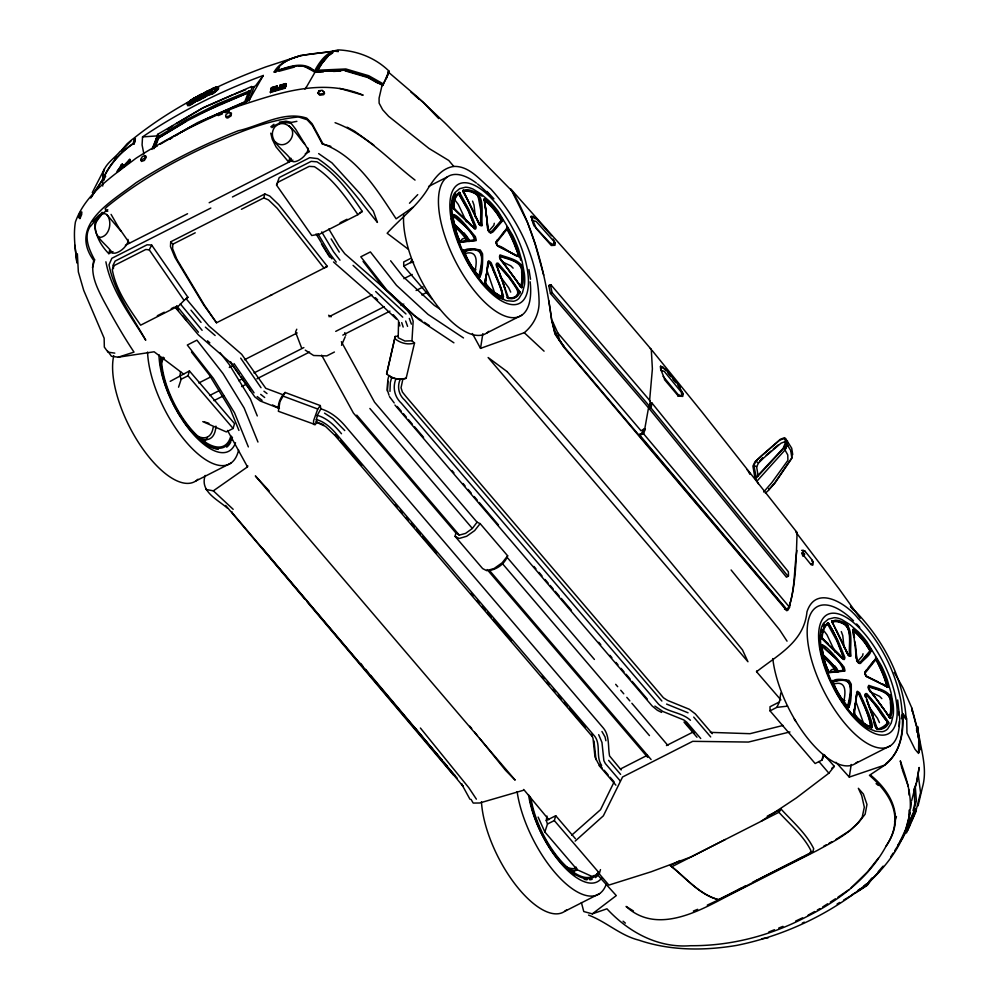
<?xml version="1.0" encoding="UTF-8"?>
<svg xmlns="http://www.w3.org/2000/svg" width="999" height="999" viewBox="0 0 999 999"><rect width="100%" height="100%" fill="white"/><g stroke="black" fill="none" stroke-linecap="round" stroke-linejoin="round"><path stroke-width="1.5" d="M272.452 404.97L279.433 408.179L278.334 408.054C278.159 402.197 281.044 396.578 285.077 392.457L320.304 405.569L320.854 408.853L317.257 415.347L316.121 422.127L325.537 426.436L335.027 435.514L592.22 736.45M471.765 226.298L453.608 208.679L453.908 202.76A49.875 20.842 63 0 1 456.518 196.279L459.627 192.557L469.13 209.927L476.111 226.873A4.795 1.486 79.6 0 1 475.199 229.121L453.821 208.354L453.783 201.898A54.196 22.64 63 0 1 456.618 194.842L459.34 192.407L456.256 195.729A51.573 21.553 63 0 0 453.558 202.46L453.109 205.12M822.289 632.916A51.573 21.553 63 0 1 824.999 626.198C830.469 615.646 841.046 652.959 843.705 657.08A4.246 1.324 79.6 0 1 842.894 659.115L822.339 639.135L822.052 635.139M217.645 88.062C215.484 85.377 208.441 90.634 206.868 93.694L207.043 94.331C211.488 94.905 215.821 91.321 218.144 87.8L215.896 87.325L208.541 91.521L214.011 88.224L216.795 87.363L217.645 88.062L217.969 87.225L213.998 87.987L205.432 92.295L200.749 96.116L207.18 91.421L209.952 90.459L210.789 91.171L211.139 90.335C203.933 91.084 196.079 99.301 208.803 90.447C211.875 89.997 215.896 85.877 217.807 87.8L217.17 88.961M210.789 91.171L210.364 90.135M488.124 261.925A4.246 0.987 49.9 0 1 490.546 263.724C491.171 267.183 510.289 304.445 497.677 294.38A49.875 20.842 63 0 1 489.935 288.649M871.727 727.647L866.608 725.386A51.573 21.553 63 0 1 858.591 719.442L853.646 714.06L857.242 691.283A4.795 1.111 49.9 0 1 859.914 693.269C860.976 696.877 881.155 736.575 867.457 725.674A54.196 22.64 63 0 1 859.04 719.442L853.933 713.598L857.092 693.156A3.459 0.724 48.5 0 1 859.177 694.705C860.289 697.926 878.895 734.927 866.408 724.837A49.875 20.842 63 0 1 858.665 719.105M492.769 267.932C492.457 271.129 510.826 304.82 497.877 294.917A51.573 21.553 63 0 1 489.847 288.973L485.114 284.041L488.499 260.814A4.795 1.111 49.9 0 1 491.183 262.799L501.261 288.436L503.434 296.441L502.997 297.178L501.573 296.216L503.271 297.115L501.935 296.79M856.505 692.906L856.855 692.382A4.246 0.987 49.9 0 1 859.277 694.18C863.898 703.009 870.504 720.067 870.304 726.685L872.002 727.572L870.666 727.26M103.322 177.56L103.222 180.494L102.51 179.995C109.478 164.935 120.142 152.335 134.116 143.219L135.389 138.724L133.741 138.349C173.089 106.93 218.719 84.203 265.821 66.908L300.774 55.507L337.999 50.599M105.669 176.211L103.684 179.907L103.022 178.646C100.887 166.234 113.561 159.615 120.155 151.324M877.447 729.083L865.122 694.567A4.795 1.923 44.7 0 1 866.845 693.681L878.109 706.892L888.386 721.952L888.611 723.376L886.488 726.31A54.196 22.64 63 0 1 881.056 729.083L877.447 729.083L876.111 727.347L866.907 700.212M387.337 391.071L387.749 381.006M389.96 391.421L390.322 382.492L391.708 377.485L389.198 375.612M453.733 221.99C448.027 203.234 471.491 233.629 474.238 236.775A4.246 0.737 71.4 0 1 475.099 240.409L459.952 242.008L456.855 233.991A49.875 20.842 63 0 1 454.083 222.365C447.44 200.587 471.84 232.892 475.274 236.513A4.795 0.837 71.4 0 1 476.236 240.547L460.464 242.183L457.904 238.024M796.902 550.499C793.755 569.855 795.329 590.446 788.186 608.94L786.775 609.852L563.586 346.091L555.394 333.404L552.41 321.016L557.817 333.004L559.49 340.484M822.302 651.273C816.857 632.292 841.308 664.085 844.005 666.982A4.795 0.837 71.4 0 1 844.967 671.003L829.195 672.652L825.586 664.46A49.875 20.842 63 0 1 824.749 661.613M908.965 814.709L909.165 810.089M204.008 94.505L203.359 93.556L200.462 94.58L194.156 99.638L198.726 95.817L202.06 94.143L204.008 94.505L204.358 93.669C196.566 94.843 197.415 98.339 193.993 98.152C178.908 110.365 192.12 98.064 196.616 97.265L197.34 97.865L197.69 97.028C177.16 108.129 203.421 91.546 204.47 94.231C203.034 97.964 198.888 101.236 194.88 101.274A5.582 1.399 -34.6 0 1 196.166 98.851L200.774 95.579L203.371 94.693L204.108 95.292M270.467 295.442L327.347 266.396L278.733 204.62L269.718 196.016L264.81 193.956L170.704 241.82L170.467 246.503L174.95 257.405L203.696 304.932L216.521 322.777L272.003 294.717M197.34 97.865L196.853 96.878L193.993 98.152L187.775 103.247M248.888 100.687L263.274 75.487C220.779 91.134 180.057 111.476 142.532 136.9L142.083 144.955L143.906 154.083M170.704 241.82L172.827 244.193L172.59 248.714L176.885 259.278L204.495 305.332L216.521 322.777M398.339 336.151L395.204 336.438L386.613 374.001C391.82 378.409 399.575 380.482 406.143 378.284L414.523 342.994L411.963 340.771L404.907 341.046L398.189 337.749L398.576 320.779M828.046 643.456L821.84 638.224L822.514 632.355A54.196 22.64 63 0 1 825.349 625.299L827.759 622.852L828.745 623.426L837.861 640.396L844.842 657.33A4.795 1.486 79.6 0 1 843.943 659.577C837.786 651.698 826.91 644.655 821.915 637.35M639.21 434.553L639.173 435.227L641.533 434.615L645.104 429.22L643.618 433.816L639.21 434.553L641.096 434.103L644.917 428.034L648.501 407.917M787.437 441.546L787.249 444.842L785.014 450L756.967 481.131L754.919 477.947L752.921 466.046L755.094 461.65L780.319 439.285L784.615 437.687L786.288 439.298L786.163 442.619L783.99 447.989L755.469 478.796M831.805 621.266L835.376 620.192A54.183 22.64 63 0 1 842.744 622.027C854.844 626.66 849.312 645.878 851.023 655.968A4.795 2.348 81.1 0 1 848.675 655.381L831.805 621.266L847.814 654.245A3.459 1.711 83.4 0 0 849.649 654.707C848.201 645.441 853.271 627.534 842.182 623.251A49.875 20.842 63 0 0 835.401 621.553L832.292 621.977L831.83 620.953L831.855 622.589M129.758 161.126L128.933 163.037L129.808 159.428L125.15 164.373L125.412 165.247L130.394 161.026L126.036 163.686L129.87 160.739L130.257 161.513L129.333 161.151L128.933 163.037L129.221 161.538M411.963 340.771L413.161 321.241L411.288 315.684L407.517 310.701L379.583 284.153L344.792 253.771L338.973 246.079L328.821 229.021M899.187 726.473L899.774 718.631L897.676 699.974M90.847 197.877L102.685 179.47L102.934 173.776L104.383 169.031L92.283 192.595M639.672 435.089L786.563 609.165L789.56 607.267L789.922 602.734M856.355 694.58L855.718 702.06M487.774 262.437L486.975 271.591M508.716 298.614L496.378 264.111A4.795 1.923 44.7 0 1 498.114 263.224L509.378 276.436L519.655 291.496L519.88 292.919L517.757 295.841A54.196 22.64 63 0 1 512.325 298.614C508.191 299.188 503.296 296.266 511.6 298.364A51.573 21.553 63 0 0 516.783 295.716L518.793 292.919L518.581 291.533L508.703 277.023L497.814 264.348A4.246 1.698 44.7 0 0 496.253 265.147L496.578 266.446M870.841 710.863C875.549 714.997 871.165 730.706 880.331 728.82A51.573 21.553 63 0 0 885.514 726.186L887.537 723.388L887.312 721.99L877.434 707.492L866.545 694.817A4.246 1.698 44.7 0 0 864.984 695.616L865.309 696.902M386.613 374.001L395.204 336.438M205.207 475.437C199.55 491.496 217.582 499.537 227.435 508.166M462.999 191.321L463.236 190.235L466.645 189.723A54.183 22.64 63 0 1 474.013 191.571C486.113 196.191 480.581 215.409 482.292 225.499A4.795 2.348 81.1 0 1 479.945 224.912L463.086 190.497L479.083 223.788A3.459 1.711 83.4 0 0 480.906 224.251C479.47 214.972 484.54 197.065 473.439 192.795A49.875 20.842 63 0 0 466.67 191.096L463.548 191.508L463.074 190.809L462.974 191.633L466.62 198.139M201.124 97.865L204.158 94.231L210.752 91.433A5.582 1.449 -33.4 0 1 209.453 93.856L204.857 97.153L201.536 97.827L201.835 96.441L204.47 94.231L202.547 96.553L203.946 95.205M463.586 192.507L463.236 190.235M831.98 620.691L832.179 622.215L831.88 621.528L835.114 621.028A51.573 21.541 63 0 1 842.132 622.789C853.745 627.272 848.513 645.754 850.037 655.456A4.246 2.085 81.1 0 1 847.914 654.932M533.703 225.449L549.55 242.507L554.145 245.155L554.408 242.957L555.244 242.944L554.957 245.292L551.286 245.492L536.313 228.609L531.181 216.358L533.091 216.533L535.114 218.769M910.676 808.391L911.375 802.509M517.844 255.944L519.592 256.568L518.056 255.245L519.542 256.843L518.506 256.231L516.358 249.001A51.586 21.553 63 0 0 511.038 236.338L507.18 227.922L496.178 241.746A4.795 3.159 59.2 0 0 497.952 245.979L519.343 256.918L517.332 249.001A54.196 22.64 63 0 0 511.75 235.702L507.717 228.259L507.255 229.832L510.889 236.576A49.875 20.842 63 0 1 516.021 248.801C526.136 266.858 504.47 246.116 497.889 245.766A3.459 2.36 58.7 0 1 496.503 242.482L506.768 229.57L507.18 227.922L507.567 230.232L508.079 228.746M851.223 764.485L849.287 777.097L884.989 764.997C904.507 749.475 904.07 722.502 900.736 700.049C894.692 669.467 879.632 640.933 858.066 618.443C846.665 603.608 816.008 584.09 806.98 611.775C804.008 641.733 778.646 654.395 756.568 671.728L780.906 699.949M883.878 685.152L887.199 686.975L884.752 679.27A49.875 20.842 63 0 0 879.632 667.045L875.911 658.391L870.766 664.785M463.698 252.073L463.773 250.075L463.698 252.073C464.298 246.903 475.949 249.413 480.169 249.925A4.795 0.687 60.1 0 1 482.542 253.846C482.779 257.542 482.892 279.62 478.321 276.236L474.138 270.18A49.875 20.842 63 0 1 467.282 258.841L463.611 250.374L466.995 258.816A51.573 21.541 63 0 0 474.113 270.567L476.535 273.988M832.429 682.542L832.504 680.544L832.429 682.542C833.029 677.372 844.679 679.882 848.9 680.381A4.795 0.687 60.1 0 1 851.273 684.315C851.31 690.471 851.96 719.742 842.844 701.036A51.573 21.541 63 0 1 835.726 689.285L832.342 680.831L836.013 689.298A49.875 20.842 63 0 0 842.869 700.636L848.538 707.579L846.877 706.081L848.263 707.479L847.052 706.693M507.804 298.114C531.568 298.077 506.181 274.525 498.064 265.122A3.459 1.374 42.6 0 0 496.715 265.809M474.85 271.603C477.023 262.537 478.234 249.176 464.435 253.771M843.593 702.06C845.753 693.006 846.965 679.632 833.166 684.228M180.582 371.653L179.97 375.749L181.194 379.22L178.546 387.2M486.788 272.827L485.114 281.755M510.701 292.108L508.716 287.762L500.074 276.248M600.486 869.605L599.425 873.238L592.644 876.722L577.185 869.729L544.855 831.98L547.489 824L546.266 820.529L546.952 816.046M649.587 400.811L652.384 368.893L651.286 349.463L603.396 293.144L512.375 190.809M649.55 406.256L650.337 401.148L551.061 284.977L548.738 285.564L550.449 293.444L648.114 407.355L649.55 406.256L552.072 292.582L550.437 284.99M824.575 754.645L821.977 760.077L815.147 763.523L770.042 710.863L776.822 707.367L779.432 701.947L780.806 692.969M855.519 703.296L853.933 713.598M879.432 722.564L877.447 718.219L869.605 707.704M548.826 819.679L523.688 789.46M756.568 671.728L756.693 670.966M803.109 550.399L804.807 550.936L811.825 559.64L813.124 562.812L812.749 565.222L811.051 564.685L804.033 555.981L802.734 552.809L803.109 550.399L801.623 550.387M285.327 84.803L285.627 83.579C286.463 83.879 283.629 84.715 285.801 84.128L285.239 85.464C283.666 88.049 278.771 86.026 279.196 88.412L285.814 85.976L279.146 87.425C278.234 88.986 286.151 81.843 285.152 85.027L279.046 87.85L285.814 83.716L280.319 85.027L279.658 86.376L285.976 84.89L285.239 85.464L284.777 84.69L285.664 85.202L285.652 84.415L284.777 84.69M649.387 408.841L650.249 403.446L651.91 402.984L788.373 571.765L788.511 576.036L786.475 577.21L649.387 408.841L651.098 408.079L651.91 402.984M918.556 753.446L918.755 738.623L917.694 731.755M916.533 730.569L917.032 727.547L911.925 708.241L903.021 687.924L894.28 672.414M208.541 91.521L210.814 90.335L210.314 92.07L212.6 89.848L217.582 88.337A5.495 1.399 -34 0 1 216.296 90.759L211.688 93.956L208.179 94.443L210.901 90.909L207.829 94.468C214.498 87.737 204.233 99.575 200.549 97.427L203.546 93.456L207.155 91.171L210.065 90.16L211.276 90.934C207.367 96.379 200.062 99.45 193.906 100.899L195.579 98.302L194.156 99.638M663.124 376.336L677.971 394.418L681.98 396.228L682.417 393.681L680.756 390.197M677.859 385.04L683.216 393.681L682.742 396.403L677.846 396.004M453.608 218.956L453.259 215.022M205.894 489.423L213.336 490.846L247.49 466.895L247.702 465.671M408.079 249.076L387.162 233.254C400.699 218.157 417.707 205.844 428.196 188.224C434.365 178.609 441.546 168.194 453.783 166.433C469.255 165.747 480.044 180.057 490.821 189.011C518.768 219.867 538.498 260.252 539.098 302.347C539.123 314.235 533.354 325.187 524.263 332.704L480.531 348.376L482.842 333.641M912.137 711.251L911.925 708.241M916.582 781.618L919.167 767.482L917.082 781.031L913.86 791.82M107.78 351.186L111.438 356.243L118.219 357.205L134.016 352.11C122.914 335.564 112.974 317.869 103.421 300.249C97.265 288.212 90.072 274.438 93.769 260.577C67.994 225.15 111.626 201.511 136.026 182.755C168.282 162.075 202.622 144.805 238.262 130.757C260.327 125.837 283.716 110.539 306.705 118.132L312.125 123.726L323.039 143.968C356.793 156.356 377.21 190.16 396.116 218.818L412.912 207.317M276.536 185.09L279.233 177.56L311.188 161.363L316.995 161.838C336.388 173.776 349.8 192.907 362.312 211.463L357.929 214.66L319.68 234.128L311.738 235.502L276.536 185.09L277.872 182.293L309.178 166.371L314.41 166.683C332.892 178.471 345.666 196.915 357.929 214.66M901.498 718.681L902.284 714.597L906.155 719.43M274.213 88.387C276.636 85.115 278.521 88.212 276.286 86.189L271.778 87.587L271.116 88.923L277.11 86.975L277.272 86.276L272.178 87.762L271.116 88.923L272.277 87.388L272.252 88.362L270.991 88.362L271.616 88.174M284.752 84.003L285.589 83.966L284.94 83.966M459.977 241.458L474.587 239.935C471.803 229.283 460.152 223.227 453.346 215.559L453.534 214.51L453.521 216.383L453.883 214.585L453.421 216.671L453.359 214.648L453.071 216.071M651.086 759.502L489.51 570.491C497.427 569.205 505.069 563.424 507.654 555.819L480.132 523.626L477.06 522.19L374.563 402.21L341.358 341.695M821.815 646.528L822.102 645.117L822.152 647.14L822.614 645.042L821.815 646.528L822.339 649.425M272.989 89.136L277.01 87.413L276.86 88.911L277.335 87.85L276.236 87.263L276.174 88.237C277.098 86.364 275.349 91.92 272.003 90.11L270.667 89.773L271.391 90.684L276.86 88.911L276.174 88.237L272.989 89.136C272.777 87.25 278.609 86.938 277.085 86.126L276.211 86.551M487.824 229.832A4.246 2.66 73.7 0 0 490.259 232.68L492.445 231.481L501.685 220.717L497.14 213.361A51.573 21.553 63 0 0 489.085 203.946L484.69 199.937L484.59 198.714L484.69 200.474L484.39 198.764L488.061 229.545A3.459 2.235 75.2 0 0 490.159 231.993L492.307 230.794L501.236 220.404L496.94 213.536A49.875 20.842 63 0 0 489.173 204.445L484.965 200.574L484.59 198.714L484.602 202.71M854.495 637.587L853.046 629.507L856.805 660.014A3.459 2.235 75.2 0 0 858.89 662.462L861.038 661.263L869.967 650.873L865.671 643.993A49.875 20.842 63 0 0 857.904 634.914L853.421 630.406C852.821 626.273 852.996 636.5 854.12 637.062M289.623 158.254L288.761 162.175L209.178 202.735M277.685 87.962L277.759 88.824L278.521 88.599L277.685 87.962C277.647 90.01 278.172 86.626 278.521 88.599L278.197 88.087M107.817 211.164L105.582 211.363L102.497 213.511L94.955 223.464C94.955 235.052 100.862 245.617 108.841 253.684L109.59 250.349M275.949 87.7L276.523 88.524L270.841 90.497L270.667 89.773L272.003 90.11L271.391 90.684L271.403 89.71L270.679 89.972L271.628 89.985L271.041 90.647L272.003 90.11M276.773 87.375L277.297 86.501C275.749 86.426 277.934 88.986 277.11 86.975L276.036 87.338M479.22 276.536C483.816 259.865 485.114 242.869 463.986 251.598C486.101 244.48 482.592 259.965 478.933 275.799L480.044 276.973L478.146 275.612L479.795 277.123L478.933 275.799M847.951 706.992C852.547 690.334 853.858 673.338 832.716 682.067C854.832 674.937 851.323 690.421 847.664 706.268L848.788 707.429L847.664 706.268M911.563 801.048L916.208 782.954M285.015 88.237L284.977 86.513L270.829 90.797L270.329 92.432L285.015 88.237L285.227 86.638L284.703 87.687L270.567 91.97L270.829 90.797L270.592 92.607L270.829 90.797L270.542 91.546M507.654 555.819L502.16 562.799L494.155 568.468L486.688 570.666L482.604 568.556L455.094 536.363L455.881 532.966L353.384 412.987L321.653 355.157M821.977 760.077L823.313 754.445M155.107 147.34L158.716 137.825L186.426 121.179M918.056 805.831L922.464 787.249C928.221 766.957 919.667 746.715 917.582 726.51L919.167 739.997M190.522 100.487L187.562 104.508L191.234 103.671L202.872 96.478L201.224 97.989L200.549 97.427L204.395 96.703L208.042 94.543L207.33 93.431L207.043 94.331L207.804 92.545L206.868 93.694L207.804 92.545M500.924 260.314L500.024 258.878A4.246 2.41 47.5 0 1 499.987 255.869C508.029 258.916 523.214 260.851 521.977 272.577A51.573 21.553 63 0 1 522.065 282.58L520.991 287.138L520.941 286.326L521.878 287.612L520.267 286.151L521.653 287.6L522.989 282.829A54.196 22.64 63 0 0 522.902 272.34C524.213 260.115 508.429 258.204 500.087 254.907A4.795 2.722 47.5 0 0 500.112 258.242L521.653 287.6L520.566 286.413L521.753 282.093A49.863 20.829 63 0 0 521.665 272.452C522.839 261.214 508.116 259.44 500.449 256.531A3.459 2.01 45.4 0 0 500.474 259.128L519.455 284.852M869.654 690.784L868.755 689.347A4.246 2.41 47.5 0 1 868.73 686.325C876.772 689.385 891.945 691.308 890.708 703.046A51.573 21.553 63 0 1 890.808 713.036L889.722 717.594L889.684 716.795L890.609 718.081L888.998 716.608L890.396 718.056L891.72 713.286A54.196 22.64 63 0 0 891.632 702.809C892.956 690.571 877.159 688.661 868.818 685.376A4.795 2.722 47.5 0 0 868.843 688.711L890.396 718.056L889.31 716.882L890.484 712.549A49.863 20.829 63 0 0 890.396 702.921C891.57 691.683 876.847 689.909 869.18 686.987A3.459 2.01 45.4 0 0 869.205 689.585L872.09 693.368M913.024 810.601L914.772 803.758L914.122 788.348M241.408 209.315L263.798 197.914L264.81 193.956M276.473 88.224L277.173 88.599L276.161 88.274L275.911 89.386L276.361 88.012L277.322 88.299L276.298 87.675L277.435 87.462L277.247 86.701L276.561 87M280.12 85.739L280.819 84.828L279.658 86.376L280.519 85.29L285.09 84.053M914.01 809.852L916.358 800.786L915.271 786.176M910.151 812.786L905.806 829.12L898.576 844.692L894.704 850.711M388.973 375.399L387.874 379.545L387.325 389.86L389.011 395.229M126.036 163.686L129.208 160.215L130.182 160.265L129.808 159.428L129.333 161.151L130.394 161.026L129.333 161.151M92.457 267.595L94.605 259.84C89.298 249.987 83.304 236.988 90.147 226.511M125.412 165.247L125.15 164.373M103.022 178.646C109.565 164.148 120.117 152.323 133.254 143.406L134.178 138.898L132.78 138.948L127.098 143.794L121.041 150.849M134.578 142.882L135.14 139.61M406.143 378.284L400.224 379.345L395.916 378.908C392.357 387.4 394.605 397.065 401.411 403.259L658.603 704.208C667.482 712.487 681.53 712.012 690.446 720.279M484.465 200.799L484.315 199.051L488.224 229.907A4.795 3.009 73.7 0 0 490.921 233.054L493.144 231.793L502.747 220.604L497.989 212.962A54.196 22.64 63 0 0 489.535 203.084L484.915 198.863M853.196 631.268L853.321 629.183L853.421 630.406L857.816 634.415A51.573 21.553 63 0 1 865.871 643.831L870.416 651.173L861.175 661.937L859.003 663.136A4.246 2.66 73.7 0 1 857.929 662.449M181.194 379.22L188.012 375.799L189.423 370.954L234.528 423.613L233.117 428.459L226.348 431.93L202.785 421.615M547.489 824L554.32 820.579L555.731 815.733L575.436 838.723M400.224 379.345C396.965 386.563 398.626 394.855 404.67 400.087L661.862 701.023M210.452 91.846L206.181 95.854L194.63 101.086L191.146 103.908L188.212 105.02L187.25 104.221L188.199 103.034L187.725 103.933C190.984 105.882 195.667 100.212 197.802 97.59L196.865 97.003L196.865 98.764L192.882 102.597L187.425 104.808L191.146 103.908L196.204 99.85M402.972 378.633L401.036 387.749L402.397 392.033L406.231 396.84L663.423 697.777L667.607 700.436L689.148 709.203L695.267 713.848L712.262 733.691M660.601 369.168L660.601 366.221L663.024 367.033L665.983 370.641M875.986 727.771L876.81 728.546L876.111 727.347M453.958 221.241A54.196 22.64 63 0 0 456.968 233.891L459.952 242.008M828.695 672.477L827.834 670.953L828.695 672.477L843.83 670.878A4.246 0.737 71.4 0 0 842.969 667.232C837.911 658.528 827.497 652.247 822.264 644.967L822.252 646.84L822.077 646.016C828.883 653.696 840.534 659.752 843.318 670.404L828.708 671.927M249.101 100.911L253.846 87.437L251.561 86.551L202.772 108.004L158.004 134.141L151.998 149.388M533.241 224.201L531.181 216.358M160.002 144.331L197.452 122.677L245.354 101.561L246.478 100.499L249.8 90.747L217.07 104.108L185.739 120.042L157.043 137.387L152.71 148.189L153.921 148.701L158.004 138.399L186.438 121.216L217.77 105.282L250.125 92.02L249.8 90.747M323.389 71.878L315.322 72.278L314.535 71.079C319.792 61.389 327.135 50.624 339.26 49.95C357.867 50.999 375.574 58.017 388.986 71.091L383.079 85.027L368.668 76.923L345.766 70.155L317.058 71.453L318.706 68.294M248.376 97.053L246.928 101.399L246.478 100.499M894.53 824.2L895.379 821.74M894.542 821.99L896.453 816.458M188.923 101.998L187.899 103.009M252.31 86.738L247.327 100.911L246.191 101.96C222.253 111.913 198.039 121.653 175.974 135.427M910.439 824.275L907.429 830.444L910.039 820.604L914.984 811.263L911.962 820.591M905.918 832.005L899.887 841.707M296.765 329.22L295.529 332.068L301.511 347.727M341.521 345.292L345.217 336.738M909.365 825.736L916.058 810.501L920.566 792.632L918.044 773.638M905.531 831.855L902.809 838.024L897.639 845.266M285.077 392.457L279.97 401.673L278.359 411.276L315.147 424.575L317.22 422.252L323.664 424.737M320.304 405.569L317.757 409.028L313.599 420.654L313.586 424.4L315.147 424.575M386.463 77.922L388.861 72.515L388.286 72.927M885.976 846.378C904.545 818.368 891.895 794.992 869.43 775.311L884.989 764.997M453.184 206.88C457.704 213.786 468.094 220.404 473.763 227.897A3.459 1.024 81.4 0 0 474.463 226.149L468.069 210.339L458.678 193.993L459.028 192.382M822.652 639.035L822.015 638.661L822.639 633.229A49.875 20.842 63 0 1 825.249 626.735L827.759 622.852M193.781 100.337L194.543 101.411L199.5 99.276L194.905 101.036C192.158 101.935 195.792 97.715 193.644 100.612L194.268 99.4M432.03 299.101L403.733 266.084L410.514 262.587L411.825 259.877M459.552 194.568L460.015 192.969L458.878 193.419L459.627 192.557L459.215 194.193L468.306 210.29L474.975 226.611A4.246 1.324 79.6 0 1 474.163 228.646M753.845 465.334L755.856 461.238L761.163 456.043L779.695 440.172L783.74 438.648L785.314 440.159L785.202 443.294L783.129 448.339L756.231 477.26L753.845 465.334L756.63 466.845L758.141 476.098M756.63 466.845L758.516 462.999L763.486 458.141L781.068 443.156L784.852 441.733M613.811 782.567L600.524 809.702L571.69 835.201M833.553 648.875L842.494 658.353A3.459 1.024 81.4 0 0 843.206 656.605L836.8 640.809L827.946 624.65L828.371 623.026L827.696 624.5L828.745 623.426L827.422 624.462L828.084 622.864L827.297 623.863M382.267 85.664L386.65 77.76L388.986 71.091M149.263 249.825L145.754 249.488L114.448 265.409L112.263 269.493C115.934 290.397 128.859 308.054 140.622 325.187L178.871 305.744L184.078 300.424L149.263 249.825L151.648 245.042L147.053 244.792L115.147 261.064L112.862 265.659L113.486 268.594M478.384 194.018L477.422 194.98L479.058 194.805L477.984 195.667L480.869 210.689L481.306 225A4.246 2.085 81.1 0 1 479.183 224.463L477.135 220.142M846.315 625.137L847.789 625.274L847.227 626.435L848.051 625.811L846.49 625.799L847.127 624.487M203.659 95.167L204.158 94.231L203.359 93.556L196.853 96.878M520.079 265.334L521.128 264.435L520.392 265.722L520.267 264.985M888.81 695.804L889.859 694.892L889.122 696.191L888.998 695.454M217.307 88.724L212.999 92.57L207.842 94.368L204.308 96.928L200.861 97.415L200.874 95.892L200.237 97.103L201.224 97.989L199.375 99.063M200.374 96.828L201.973 94.743M530.968 217.033L533.091 216.533M882.529 683.915L888.273 687.3L887.249 686.7L885.089 679.47A51.586 21.553 63 0 0 879.782 666.808L875.911 659.69L876.173 658.466L875.998 660.289L876.448 658.728L880.494 666.171A54.196 22.64 63 0 1 886.063 679.457L888.074 687.387L866.62 676.236A3.459 2.36 58.7 0 1 865.234 672.939L875.511 660.027L875.911 658.391L876.298 660.689L875.361 659.352L868.393 667.419M876.273 660.164L876.81 659.203M518.793 292.919L519.917 292.482L518.419 292.27L519.655 291.496L518.581 291.533L519.855 292.07L518.394 292.657L519.88 292.919M865.446 696.278A3.459 1.374 42.6 0 1 866.795 695.591C875.836 702.597 880.531 716.008 888.598 722.527L887.137 723.114L888.648 722.939L887.162 722.727L888.386 721.952C886.363 724.924 879.719 729.595 876.885 728.82M871.977 878.196L867.107 884.977L858.129 891.058M306.356 87.213L315.284 71.716L344.655 70.18L367.682 76.886L382.779 85.427M521.016 266.421L521.678 265.284L520.579 266.084L520.579 265.397L521.453 264.847L520.766 266.596L521.89 265.884M889.747 696.89L890.409 695.754L889.31 696.54L889.322 695.866L890.184 695.316L889.497 697.052L890.621 696.353M870.978 880.294L867.294 885.314L855.194 893.193M300.774 55.507C290.871 58.953 279.508 62.05 274.151 72.003C287.712 67.308 303.371 61.014 315.322 72.278C319.568 64.848 324.225 57.105 331.943 52.835M314.273 71.903L316.208 72.165C321.041 64.386 325.662 55.719 334.078 51.224M317.058 71.453L322.277 63.049L328.309 55.919M103.272 180.407L102.56 179.895L90.859 197.702M890.821 856.73L893.143 853.109M270.679 89.972L276.348 88.749M119.443 168.519L121.678 165.172L122.927 166.446L119.443 168.519L122.74 165.971M120.23 168.519L121.678 165.172M117.345 171.079L122.028 164.298L124.838 166.159L123.701 167.033L123.002 166.171L118.881 169.343L117.457 171.828L117.345 171.079L118.594 170.954L123.327 166.746M453.608 208.679L452.997 207.218L453.921 208.566M822.339 639.135L821.727 637.687M597.877 872.264L608.866 885.089L651.236 871.752L691.033 856.93L778.908 812.274L781.118 809.153C792.569 821.727 806.156 833.303 813.71 848.7L812.849 851.635L803.77 856.305M274.151 72.003L276.099 72.078L275.674 70.979C288.723 51.861 316.021 54.845 335.939 50.799L337.125 51.648M277.772 69.818L279.445 67.557M263.274 75.487L255.457 85.951L251.236 87.6M507.542 229.708L506.63 228.883L501.698 235.027M455.881 532.966L459.278 535.114L465.571 533.391L472.365 528.446L477.06 522.19M321.416 63.761L327.447 56.631M129.808 159.428L126.736 163.836M304.92 89.086L306.406 87.125M497.44 239.735L496.041 242.233A4.246 2.797 59.3 0 0 497.652 246.054L517.22 255.969M866.17 670.204L864.784 672.689A4.246 2.797 59.3 0 0 866.383 676.523L882.841 684.515M480.132 523.626L474.65 530.594L466.645 536.276L459.165 538.473L455.094 536.363M761.163 821.265L796.315 797.964L828.883 773.189L834.327 766.333L825.037 755.943M878.371 858.178L867.594 871.777L851.148 887.811M883.116 866.121L878.158 871.802M114.298 158.903L116.234 156.606M276.398 86.526L277.085 86.126C276.711 88.162 275.687 85.677 277.048 86.513L276.723 87.075M121.578 150.774L131.044 140.921M885.526 763.96C901.098 751.997 903.808 731.867 902.821 713.561L906.692 718.393L906.967 733.016L914.984 749.225L917.856 752.672L919.092 752.409L919.667 748.775L919.292 737.587M788.011 445.641L787.249 444.842L791.383 451.585L791.895 458.179L774.912 483.091L768.818 489.797L774.787 482.817L791.745 457.992L791.233 451.461M868.143 668.031L864.909 672.215A4.795 3.159 59.2 0 0 866.695 676.448L877.884 681.768M285.19 84.053L285.939 84.003C284.827 82.805 285.015 85.764 285.839 83.953L284.977 84.54M488.748 231.131L493.843 225.374L494.293 223.277M857.479 661.6L862.574 655.844L863.024 653.746M102.098 212.3L90.572 226.273M759.665 460.914L762.349 458.054M759.502 461.538L762.649 458.191M868.83 881.555L871.94 878.308M92.745 221.641L98.901 215.222M105.057 208.803L107.118 206.656C137.937 181.506 172.74 161.85 208.791 145.255C237.625 132.917 267.083 120.042 298.589 116.958L307.093 119.705L312.412 125.462L322.365 143.993L330.844 146.353M186.064 299.176L187.899 297.252L151.648 245.042M409.478 203.234L417.732 194.63M866.358 884.752L879.682 871.003M763.636 491.97L771.74 482.742L787.911 460.339L787.761 454.92L785.014 450M485.064 282.842L490.309 288.973A54.196 22.64 63 0 0 498.726 295.217L502.997 297.178M864.172 886.662C885.151 868.044 904.295 844.654 909.202 816.27C913.074 797.015 906.455 778.745 900.299 760.826L901.935 768.83M485.114 284.041C485.776 284.453 484.265 282.455 487.599 286.413M81.281 212.45L81.781 211.988L81.668 214.56L79.92 218.669L79.783 217.857M207.33 93.431C208.803 97.303 219.43 87.088 214.673 91.371C213.524 93.619 206.756 93.981 208.042 94.543M765.396 493.169L768.481 490.347M575.174 841.108L603.346 815.846L622.564 776.997L692.694 741.333L748.426 742.057L789.972 731.942M93.769 260.577L94.605 259.84M854.182 715.034L853.646 714.06M216.221 89.935L213.049 92.732L207.842 94.368M849.05 889.622L837.961 897.177M766.196 455.157L770.916 451.111M773.276 449.088L777.996 445.042M271.965 127.672C276.96 122.939 284.84 121.428 291.321 123.589L295.679 129.171L309.428 151.661L305.294 153.771M184.078 300.424L187.899 297.252M270.791 126.836L273.963 124.263M864.098 885.938L866.42 884.115C829.395 914.522 783.74 935.926 736.725 945.391C704.183 950.836 670.204 950.861 638.698 940.096C620.204 935.451 606.143 921.665 588.573 915.109M207.505 92.495L210.065 90.16M128.746 161.913L125.537 164.773M123.002 166.171L124.838 166.159M122.028 164.298L122.827 164.648L121.279 164.872L122.602 164.473L121.279 164.872L121.678 165.522L117.457 171.828L118.881 169.343L119.38 169.793M756.967 481.131L758.316 483.791M478.209 196.166L479.32 195.342L477.759 195.329L478.783 194.418L477.584 194.668L473.401 192.32A51.573 21.541 63 0 0 466.383 190.572L463.149 191.059M581.406 902.572L583.766 911.55L592.307 913.86L616.296 895.604L596.765 873.975M831.867 768.206L834.327 766.333M122.215 164.448L123.189 164.922L122.215 164.448L121.466 165.359M329.42 55.157L332.742 52.872M167.57 129.221L172.727 125.886M822.589 907.017L827.709 903.733M830.281 902.097L835.401 898.825M835.901 839.485L849.612 830.781L858.665 822.477L865.122 814.247L866.97 804.47L863.386 794.043L858.353 788.298L861.75 795.654L864.31 807.229L862.199 817.194C851.51 833.228 833.341 841.433 817.07 850.561C786.088 866.258 755.082 881.93 724.188 897.801C694.904 913.373 655.232 933.491 626.086 906.43L633.453 910.988M157.367 145.929L152.71 148.189M169.518 139.336L172.103 137.762M858.016 890.259L860.614 888.685M169.043 139.398L171.703 137.8M174.375 136.201L178.371 133.791M181.031 132.18L194.355 124.863M851.548 895.029L855.506 892.644M837.087 904.02L839.672 902.472M843.556 900.149L852.609 894.742M176.598 123.389L203.484 107.555L232.942 94.73M786.563 609.165L787.774 608.453M644.655 428.671L641.033 430.769L557.817 333.004L555.394 333.404M170.192 381.356L189.423 370.954M823.651 846.253L826.373 844.754M829.095 843.243L831.817 841.745M808.091 915.159L814.697 911.5M817.344 910.027L819.979 908.566M276.386 87.75L277.372 88.099L276.398 87.85M550.449 293.444L552.072 292.582M196.341 97.777L189.098 102.685L187.525 105.657L189.735 105.532L195.192 101.985L198.489 98.039L197.652 97.328M172.827 244.193L195.23 232.804M729.158 894.242L741.907 887.711M340.085 222.789L347.028 219.256M359.54 212.874L362.312 211.463M410.439 258.529L403.708 261.963L403.733 266.084M620.454 768.993L647.502 755.194M779.432 701.947L770.017 706.743L770.042 710.863M717.319 899.4C698.776 893.805 685.264 877.409 670.279 865.521L679.969 860.576M670.279 865.521L671.79 866.757L725.286 839.472M755.756 880.968L758.478 879.582M761.201 878.196L767.994 874.724M108.841 253.684L112.974 251.586M125.375 245.267L187.55 213.736M292.894 160.077L288.761 162.175L276.024 146.89L272.315 139.373L270.754 133.179M232.455 196.978L309.727 157.667L317.694 158.629C342.245 174.713 358.866 200.15 377.435 222.427L373.364 211.189L360.564 194.268L331.955 162.862L318.644 153.596M157.33 315.734L164.286 312.2M171.241 308.679L174.026 307.255M428.596 186.463L447.39 176.898M198.801 382.979L211.276 376.635M229.295 367.47L233.454 365.359M244.53 359.715L297.19 332.942M329.058 316.733L372.015 294.88M403.883 278.671L412.2 274.45M209.64 395.504L219.33 390.572M238.736 380.706L242.894 378.596M253.971 372.952L303.858 347.577M335.726 331.368L384.228 306.705M416.096 290.497L423.027 286.975M213.948 400.649L223.651 395.716M241.658 386.563L245.816 384.44M256.905 378.808L309.565 352.023M342.819 335.115L389.935 311.151M401.011 305.507L403.783 304.096M421.803 294.942L427.347 292.12M334.415 352.023L326.81 355.894L313.649 355.507L305.269 350.149M195.916 480.931L230.819 463.174M486.813 332.979L521.715 315.234M546.266 820.529L555.731 815.733M564.647 911.388L599.55 893.643M855.544 763.448L890.446 745.691M767.244 816.183L781.118 809.153M743.268 887.025L745.978 885.638M752.771 882.179L802.484 856.942M720.391 898.95L726.698 895.741M728.084 895.042L730.856 893.63M737.774 890.109L744.705 886.588M789.847 863.636L769.355 874.025M796.765 860.114L803.696 856.593M666.458 745.554L693.568 731.817M210.839 208.054L111.838 258.304L109.016 264.772C114.311 292.495 132.193 315.959 145.754 340.259C130.482 315.422 111.289 291.009 105.894 261.8M718.743 899.5L727.884 894.904M327.347 266.396L323.963 268.069L277.198 208.254L268.519 199.925L263.798 197.914M201.111 121.391L244.593 102.21L248.301 92.682L201.373 113.099M802.322 923.088L804.295 922.152M279.832 87.1L280.095 87.7L279.146 87.425L280.157 86.851M707.255 905.144L719.13 899.6M795.629 921.078L802.597 917.831M285.102 84.428L286.126 84.59L285.264 84.515M664.41 379.545L678.471 396.178M216.683 114.673L220.866 112.912M233.404 107.63L237.587 105.869M240.372 104.683L244.555 102.922M218.232 115.609L222.44 113.836M225.25 112.65L229.458 110.877M886.575 686.413L887 687.062M693.356 911.051L697.664 909.327M275.674 88.849L276.523 88.524M768.818 931.967L774.475 929.732M778.721 928.059L782.966 926.373M320.354 90.859L317.657 92.895L319.73 95.255L323.701 94.68L324.55 93.369L324.088 91.958L322.49 91.009M234.34 94.181L245.604 89.798M551.061 284.977L548.738 285.564M592.307 913.86L606.942 908.815C628.496 932.079 658.016 948.326 690.709 945.703C730.993 946.003 770.616 935.588 806.23 916.92C838.785 900.761 869.03 877.934 886.513 845.354C904.557 818.993 893.044 793.656 870.766 775.261M270.954 91.159L285.677 86.95M279.046 87.85L285.814 85.976M523.576 790.234L479.645 802.996L473.201 803.071L471.053 799.387M275.674 70.979C288.311 67.22 303.346 60.127 314.535 71.079M278.946 71.291L294.618 67.02M414.523 342.994C407.954 345.192 400.199 343.119 394.992 338.711M783.066 725.449L749.987 733.691L710.339 732.367M768.181 937.761L762.087 938.673M296.878 121.341L291.571 122.365L285.989 121.179L279.258 122.19M454.745 775.137L453.671 775.311L307.267 602.097L307.292 600.586M118.219 357.205L154.133 351.785L183.654 374.113M105.37 210.015L107.792 209.728M501.236 219.293L502.747 220.604L501.685 220.717L501.211 220.03L502.722 220.192L500.874 219.168L502.285 219.168M869.967 649.762L871.478 651.061L870.416 651.173L869.954 650.486L871.453 650.661L869.605 649.637L871.016 649.637C871.315 655.007 863.748 659.203 860.539 663.361L859.652 663.511A4.795 3.009 73.7 0 1 856.955 660.364L855.519 644.817M410.514 262.587L413.574 262.238M776.822 707.367L787.537 706.143M142.532 136.9L157.255 135.901M802.734 552.809L801.648 552.884L803.021 556.343M333.429 71.428L340.634 71.029M322.365 143.993L323.039 143.968M317.47 70.242L345.854 68.968L368.743 75.724L383.004 83.741M455.294 200.537L458.241 204.358L466.471 221.766M824.038 630.993L826.972 634.815L835.201 652.235M682.417 393.681L683.216 393.681M887.537 723.388L888.611 723.376M280.794 85.814L279.932 85.277L281.069 85.265M272.252 88.362L271.391 87.837L272.527 87.825M144.68 156.119L145.929 156.144L146.329 157.168L144.356 160.452L141.471 161.413L140.672 159.378L142.42 156.468L144.98 155.619L144.793 157.992L141.021 160.29M458.566 193.394L459.528 193.968M298.888 65.859L304.183 66.284L315.322 72.278M484.915 283.604L488.361 262.7A3.459 0.724 48.5 0 1 490.447 264.236L491.321 265.609M316.121 422.127L317.22 422.252M114.785 353.122L108.004 352.16L104.333 347.103L104.146 338.211L83.729 290.409L78.347 271.903L77.36 253.758M230.02 112.875L231.418 113.087L231.181 115.784L227.822 117.994L226.423 117.782L225.612 115.709L226.211 114.298L229.196 112.338L230.831 113.524L230.232 114.922L228.858 116.209L225.999 116.696M507.255 297.315L502.422 280.519L497.015 267.045M102.685 179.47L104.083 179.77M531.855 220.467L536.101 221.391L553.796 241.234L554.145 245.155M253.846 87.437L251.561 86.551M804.957 551.423L803.683 551.123L805.219 551.498M811.188 564.06L812.474 564.36L812.15 563.411M506.768 229.57L506.63 228.883M875.511 660.027L875.361 659.352M304.907 144.418C297.889 137.088 287.063 114.972 274.625 127.173C265.447 140.934 286.738 151.161 292.033 161.264L293.681 161.738A10.365 4.733 -40.6 0 0 303.634 156.681L305.719 154.296A10.614 4.845 -40.6 0 0 307.817 147.914M120.941 231.106L106.743 214.535L104.695 213.599C99.163 213.586 96.541 219.768 95.529 224.375C92.595 236.838 106.531 243.744 112.163 252.747L113.811 253.222A10.365 4.733 -40.6 0 0 123.751 248.164L125.849 245.779A10.614 4.845 -40.6 0 0 127.947 239.398M339.747 88.399L363.149 95.18C322.427 77.672 277.959 93.232 238.436 106.156C202.71 120.242 168.319 137.537 135.976 158.267C112.862 175.911 85.677 193.282 75.424 221.953C73.114 235.627 75.375 249.35 76.911 262.962L74.925 245.304M344.955 70.792L367.857 77.547L378.334 83.441M518.469 255.744L519.542 256.069M887.199 686.213L888.273 686.525M784.54 609.178L786.775 609.852M660.701 370.279L664.26 371.378L681.306 392.145L681.98 396.228M502.372 296.091L503.409 296.915L502.21 296.715L501.798 296.129L503.434 296.441L501.91 295.517M871.103 726.548L872.139 727.372L870.941 727.185L870.529 726.598L872.164 726.91L870.641 725.986M204.495 421.915L208.916 423.314M316.134 419.493C325.112 421.803 332.03 428.683 337.774 435.626L594.967 736.563C600.973 744.979 595.654 756.98 601.635 765.446M660.389 366.933L665.746 369.455L679.919 386.65L680.207 389.036M317.257 415.347C327.31 418.106 335.015 425.936 341.483 433.741M391.708 377.485L395.916 378.908M320.854 408.853C331.119 411.85 339.61 419.193 346.316 427.31L603.508 728.246C609.815 735.988 607.804 746.79 609.577 755.943L621.178 769.967M827.721 671.328L828.521 672.052L825.336 664.51A51.573 21.541 63 0 1 824.475 661.563M282.53 395.904L317.757 409.028M283.067 394.78L265.784 388.311L241.671 354.295L208.841 325.849L185.964 298.514M315.284 71.716L316.246 72.078M278.334 408.054L260.264 400.999L254.87 396.953L230.944 363.074L198.289 334.777L175.037 307.168M666.595 704.083L688.061 712.811M484.69 199.937L484.065 200.112M853.421 630.406L852.796 630.581M501.461 261.426L510.814 265.834L513.111 268.144M870.191 691.882L879.545 696.303L881.842 698.613M532.717 217.195L536.55 218.843L551.548 235.752M98.239 236.488L100.275 237.412C109.79 236.076 112.637 221.141 106.743 214.535M335.065 122.69C366.458 134.353 389.111 160.04 415.035 180.095M661.613 712.412L657.379 710.289L652.135 705.968L394.942 405.032M194.63 101.086L194.081 100.325L194.543 101.411M347.065 127.185L354.345 131.069L373.851 145.155M521.191 286.963L522.077 287.437M889.934 717.432L890.808 717.906M367.682 76.886L382.142 84.952L379.083 98.114L379.121 103.159L382.667 109.765L388.623 116.334L429.021 148.476L448.788 160.477L453.783 166.433M479.133 276.686L474.725 270.741A54.196 22.64 63 0 1 467.257 258.416L463.786 251.348M870.366 727.21L869.829 726.56M275.637 142.12C285.589 151.174 299.2 134.241 289.086 125.936M328.634 315.234L331.131 316.845M324.538 413.149L333.042 418.693L344.755 430.557M755.856 461.238L758.516 462.999M439.373 308.728L434.303 305.369L402.722 276.273L390.609 260.764M463.499 337.949L428.072 314.435L396.491 285.339L370.392 251.935L360.801 256.805L386.9 290.222L418.481 319.318L453.908 342.819M421.815 320.617L414.223 315.584L382.642 286.488L363.074 261.426M424.35 322.302L429.408 325.662M415.384 95.879L423.139 102.223L438.748 118.594M122.59 164.723L124.126 165.871L123.701 167.033L123.376 166.446M263.961 391.208L267.008 393.556M410.776 91.92L418.718 98.814M257.205 396.553L262.088 400.349M155.969 138.474L157.068 139.348M260.677 394.368L264.673 397.502M215.147 335.514L205.369 327.135M387.899 71.716L417.782 97.265L445.641 123.639L511.638 190.609L527.572 222.615L535.177 244.156L543.706 275.125M876.098 783.616L878.358 785.439M103.009 179.345L103.684 179.907M623.076 921.203L625.386 923.126M853.658 629.333L858.266 633.541A54.196 22.64 63 0 1 866.72 643.418L869.28 646.965A61.176 25.562 63 0 1 871.865 650.923M785.926 439.672L787.599 441.096L787.449 444.368L785.077 449.762L783.99 447.989M804.782 554.27L803.371 553.071L804.32 555.531M285.227 86.638L284.703 87.687L285.464 87.85L285.065 87.363M353.072 265.372L405.981 313.973M207.517 340.809L209.852 342.869M233.167 509.303L213.336 490.846M544.068 351.173L524.263 332.704M133.254 143.406L134.203 144.243L134.116 143.219M510.714 188.936L511.575 189.71C534.577 229.608 545.591 274.925 551.66 320.229L555.057 334.19L563.648 346.978L786.825 610.739L788.248 609.827C796.24 585.189 796.091 558.291 797.102 532.617L796.028 531.493M510.776 189.835L511.638 190.609M671.79 866.757C686.663 878.521 700.237 895.491 719.143 899.724L810.102 853.458L810.938 850.636C803.508 835.651 790.022 824.587 778.908 812.274M472.564 201.111L474.013 205.045L475.337 217.058M841.295 631.58L842.756 635.501L844.068 647.514M375.674 291.521L402.734 317.17M375.387 297.702L377.622 299.825M393.256 314.685L397.802 319.78M396.253 318.918L368.856 292.932L333.504 261.963M654.894 706.093L662.899 711.488L683.84 719.979L686.725 722.165L700.724 738.511M453.883 223.639L466.208 236.363L469.055 241.633M822.614 654.095L834.939 666.832L837.786 672.102M416.77 96.915L418.931 99.026M650.299 348.489L651.286 349.463M276.298 88.137L276.436 89.186L275.974 88.399M477.584 194.668L478.496 195.979M796.078 532.38L839.035 588.811L860.164 618.281M157.043 137.387L158.004 138.399M486.988 191.408L493.906 198.826M854.42 714.822L856.343 716.882M269.231 490.996L255.344 475.924L515.172 780.119L505.594 770.379L479.532 738.224M202.11 330.307L180.307 303.846M198.401 332.192L176.586 305.744M835.976 762.274L849.287 777.097M201.049 322.402L190.971 310.177M233.117 428.459L188.012 375.799M599.425 873.238L554.32 820.579M818.905 761.525L828.883 773.189M693.706 717.095L710.701 736.937M685.239 722.302L694.243 732.804M683.978 722.052L696.977 737.225M397.24 406.506L401.298 411.251M403.321 413.611L406.356 417.17M408.379 419.543L412.437 424.275M414.46 426.648L423.576 437.312M451.923 470.492L453.946 472.852M463.061 483.516L465.084 485.889M468.119 489.448L471.166 492.994M474.2 496.553L477.235 500.099M479.258 502.472L498.501 524.987M533.941 566.458L535.963 568.818M539.01 572.377L542.045 575.936M545.079 579.482L548.114 583.041M550.149 585.414L553.184 588.96M555.207 591.333L559.253 596.078M561.288 598.438L571.403 610.289M598.751 642.282L600.774 644.655M609.889 655.319L611.912 657.679M615.958 662.424L617.994 664.797M621.028 668.343L624.063 671.902M626.086 674.275L630.144 679.008M632.167 681.38L647.352 699.15M507.292 557.567L594.405 659.452M615.671 684.327L617.694 686.7M620.729 690.247L623.776 693.806M626.81 697.352L629.845 700.911M631.88 703.284L667.894 745.441M369.867 408.479L472.365 528.446M502.597 563.823L649.462 735.601M356.78 415.134L459.278 535.114M487.137 569.53L647.702 757.354M335.302 434.615L338.336 438.161M340.359 440.534L361.626 465.422M395.042 504.52L397.065 506.88M400.099 510.439L402.135 512.812M406.181 517.544L408.204 519.917M411.238 523.476L414.285 527.022M416.308 529.395L420.354 534.14M422.377 536.5L436.563 553.096M470.991 593.369L473.014 595.741M477.06 600.486L479.083 602.847M482.13 606.405L485.164 609.964M487.187 612.337L491.233 617.07M493.256 619.442L511.488 640.771M541.87 676.311L543.893 678.683M546.928 682.23L548.951 684.602M553.009 689.347L555.032 691.708M558.066 695.267L561.101 698.825M564.148 702.372L567.182 705.931M569.205 708.303L585.414 727.26M608.616 760.376L620.616 774.387M620.354 781.056L605.357 763.548L603.871 760.651L601.972 742.469L598.688 734.677M602.147 767.906L598.151 763.236L595.004 757.08L593.019 738.361L591.483 734.365M604.145 770.241L608.154 774.912M610.152 777.247L614.148 781.917M598.888 765.321L615.884 785.164M231.668 512.125L457.28 778.346M261.95 547.689L454.957 775.823M304.683 599.038L225.674 505.469M643.618 433.816L789.56 607.267M360.676 663.461L362.674 665.821M365.659 669.367L368.643 672.901M370.629 675.262L441.945 759.914M443.918 762.262L446.865 765.771M667.969 373.039L670.928 376.635M672.914 379.033L675.873 382.642M651.098 408.079L787.961 576.198M414.71 727.559L463.086 786.4L461.538 783.765M652.01 350.324L702.035 412.088L796.628 531.98M182.854 315.959L186.501 320.454M731.106 569.979L779.557 629.757L787.025 641.158M469.792 726.211L471.74 728.608M474.662 732.217L477.584 735.826M420.392 728.021L468.843 787.786L476.386 799.15M872.939 694.417L888.186 715.309M871.665 693.206L875.199 697.602M502.922 262.749L506.468 267.145M339.972 260.19L333.466 251.636L321.703 231.93M336.251 262.088L329.745 253.521L317.994 233.828M329.608 255.944L331.98 258.891M876.847 699.687L884.19 709.552M507.292 268.182L515.459 279.083M563.586 346.091L554.994 333.304L551.598 319.33L548.851 300.774M847.864 707.155L843.456 701.211A54.196 22.64 63 0 1 835.988 688.873L832.529 681.805M219.917 352.572L229.246 364.51L250.362 398.926L257.28 415.946M175.712 306.893L178.371 310.302M191.458 352.048L209.166 374.712L230.282 409.14L238.923 430.419M853.084 609.79L850.461 606.318C880.943 635.938 903.371 675.586 906.118 718.531M245.354 101.561L245.941 102.335M389.435 396.578L394.205 402.947M750.286 473.838L747.065 469.667M339.285 252.085L331.119 238.898M329.558 257.043L321.391 243.843M601.947 731.505L605.032 736.9L605.906 740.746M156.918 135.24L157.68 136.351M230.519 361.663L239.211 374.225M240.959 376.735L250.524 390.547M129.508 243.169L118.369 227.085L111.076 214.385M240.672 358.129L261.014 387.712M234.041 363.549L254.046 392.794M327.572 253.109L328.821 254.957M748.613 472.028L750.162 474.375M869.28 646.965L871.016 649.637M885.701 711.788L889.197 717.319M516.271 280.207L520.454 286.85M788.273 442.757L791.707 448.226L792.719 454.607M316.071 233.928L321.178 242.432M321.89 243.656L326.948 252.198M469.942 799.212L461.476 783.753M553.046 239.086L555.244 242.944M472.39 333.516L480.531 348.376M227.51 430.444L247.49 466.895M158.004 134.141L158.641 135.365M836.051 629.795L845.279 649.25M467.32 199.338L476.548 218.793M575.961 867.02L577.185 869.729M538.124 817.07L544.855 831.98M822.402 646.091L822.726 646.815M453.671 215.634L453.996 216.358M845.866 650.599L847.127 653.558M271.89 90.597L271.553 89.723M257.954 442.033L244.131 407.992L223.014 373.564L196.915 340.159L187.312 345.042L213.411 378.446L234.54 412.862L248.351 446.915M855.906 701.485L863.698 723.738M664.76 379.383L660.938 369.805L660.601 366.221M487.175 271.016L495.229 294.593M866.433 699.625L870.366 709.64M498.214 270.454L499.737 274.313M344.78 332.642L345.829 335.314M500.212 275.537L501.635 279.183M811.825 559.952L812.774 562.4L812.587 560.639M231.681 511.625L232.03 512.549M828.196 671.49L825.698 664.347A54.196 22.64 63 0 1 822.689 651.698M902.434 770.192L908.378 786.488M563.611 345.592L563.948 346.516M409.315 318.406L411.388 324.126M405.669 321.054L407.58 326.348M502.11 280.394L504.745 288.274M401.735 322.627L403.171 327.06M249.051 90.597L249.463 91.883M911.825 708.815L916.42 726.398M399.026 322.515L399.862 325.986M338.037 50.512L338.236 51.673M528.946 269.505L530.531 279.258M854.657 641.171L855.206 645.292M485.389 206.593L486.7 217.695M768.656 488.536L768.818 489.797M919.517 742.994L920.229 748.988M917.032 727.547L918.268 738.036M919.155 745.529L919.679 750.024M594.005 740.996L595.991 759.64M916.57 727.921L917.045 732.454M908.615 789.36L909.09 795.104M855.656 651.023L856.193 658.703M487.012 221.778L487.462 228.247M821.99 645.479L822.814 652.822A49.875 20.842 63 0 0 824.375 660.214M102.56 179.895L102.735 186.039M834.827 665.933A46.329 19.356 63 0 1 837.537 669.63M854.32 709.502A46.329 19.356 63 0 1 854.944 715.571M823.663 655.644A44.605 18.631 63 0 1 837.125 670.416M823.288 657.305A42.87 17.907 63 0 1 835.414 670.329M845.004 700.674A17.233 7.205 63 0 1 843.119 700.012M830.044 671.503A17.233 7.205 63 0 1 837.899 671.39M463.936 232.792A46.329 19.356 63 0 1 469.368 240.072M485.264 278.659A46.329 19.356 63 0 1 485.889 284.727M454.607 224.8A44.605 18.631 63 0 1 468.069 239.573M454.233 226.461A42.87 17.907 63 0 1 467.182 240.659M475.949 269.83A17.233 7.205 63 0 1 472.015 267.857M460.452 242.607A17.233 7.205 63 0 1 468.843 240.547M577.11 870.229A46.329 19.356 63 0 1 565.471 867.307M576.411 868.168A46.329 19.356 63 0 1 573.826 871.815M575.012 868.381A43.756 18.282 63 0 1 563.511 865.284M215.934 426.123A46.329 19.356 63 0 1 198.564 437.674M207.355 437.337A46.329 19.356 63 0 1 204.77 440.984M161.064 358.616A44.605 18.631 63 0 1 163.262 357.205M161.151 363.636A43.756 18.282 63 0 1 164.41 357.904M213.162 427.36A43.756 18.282 63 0 1 197.003 435.914M594.205 875.411A60.027 25.075 63 0 1 558.329 857.816A60.027 25.075 63 0 1 531.006 798.301M592.17 879.295A62.55 26.136 63 0 1 589.722 879.794M587.062 879.807A62.55 26.136 63 0 1 584.203 879.332M574.787 874.987A62.55 26.136 63 0 1 570.766 872.09M569.755 871.265A62.55 26.136 63 0 1 541.246 832.879M540.609 831.58A62.55 26.136 63 0 1 538.211 826.298M537.649 824.974A62.55 26.136 63 0 1 535.052 818.343M534.577 817.02A62.55 26.136 63 0 1 532.117 809.19M531.318 806.131A62.55 26.136 63 0 1 529.782 798.701M598.076 874.887A62.55 26.136 63 0 1 595.416 877.621M601.873 877.809A66.933 27.96 63 0 1 561.675 864.26A66.933 27.96 63 0 1 528.521 794.617M597.252 873.863A61.176 25.562 63 0 1 560.039 860.938A61.176 25.562 63 0 1 530.019 796.515M566.67 909.714A78.609 32.842 63 0 1 516.495 886.001A78.609 32.842 63 0 1 481.456 801.822M606.168 884.465A78.609 32.842 63 0 1 559.577 877.671A78.609 32.842 63 0 1 517.132 791.658M230.894 435.826A60.027 25.075 63 0 1 192.67 430.931A60.027 25.075 63 0 1 161.513 358.816M218.319 449.35A62.55 26.136 63 0 1 215.472 448.863M214.36 448.563A62.55 26.136 63 0 1 206.044 444.518M205.057 443.856A62.55 26.136 63 0 1 183.404 421.004M181.056 417.495A62.55 26.136 63 0 1 176.586 410.127M175.874 408.866A62.55 26.136 63 0 1 172.515 402.422M171.878 401.111A62.55 26.136 63 0 1 169.48 395.829M168.906 394.505A62.55 26.136 63 0 1 166.321 387.887M165.846 386.563A62.55 26.136 63 0 1 163.386 378.733M162.974 377.185A62.55 26.136 63 0 1 161.576 371.166M160.814 366.808A62.55 26.136 63 0 1 160.452 364.011M232.442 437.25A62.55 26.136 63 0 1 231.368 440.684M230.769 442.033A62.55 26.136 63 0 1 226.686 447.165M235.527 442.757A66.933 27.96 63 0 1 192.432 433.216A66.933 27.96 63 0 1 158.978 354.695M231.468 436.663A61.176 25.562 63 0 1 192.233 431.531A61.176 25.562 63 0 1 160.714 357.555M197.939 479.245A78.609 32.842 63 0 1 141.221 446.615A78.609 32.842 63 0 1 113.749 355.756M238.599 450.049A78.609 32.842 63 0 1 189.573 445.854A78.609 32.842 63 0 1 147.565 352.073M456.605 234.053A51.573 21.541 63 0 1 453.958 223.364M503.621 299.076A61.176 25.562 63 0 1 499.737 297.34M498.401 296.603A61.176 25.562 63 0 1 454.632 230.182M453.034 223.264A61.176 25.562 63 0 1 452.172 217.994M452.023 216.721A61.176 25.562 63 0 1 452.085 203.147M452.335 201.723A61.176 25.562 63 0 1 453.009 199.038M453.421 197.814A61.176 25.562 63 0 1 455.606 193.631M476.598 192.457A61.176 25.562 63 0 1 482.08 196.204M490.509 204.033A61.176 25.562 63 0 1 493.306 207.168M499.662 215.334A61.176 25.562 63 0 1 503.134 220.454M506.768 226.436A61.176 25.562 63 0 1 508.104 228.821M519.567 256.044A61.176 25.562 63 0 1 520.741 260.289M530.144 281.793A78.609 32.842 63 0 1 491.92 308.466A78.609 32.842 63 0 1 439.098 211.426A78.609 32.842 63 0 1 476.398 183.054M477.584 183.966A78.609 32.842 63 0 1 489.972 195.717M488.836 331.306A78.609 32.842 63 0 1 435.152 302.922A78.609 32.842 63 0 1 403.683 214.585M112.163 252.747A10.614 4.845 -40.6 0 1 111.239 251.561M292.033 161.264A10.614 4.845 -40.6 0 1 291.009 158.292M857.292 661.713A4.246 2.66 73.7 0 1 856.568 660.289M824.075 660.102A51.573 21.541 63 0 1 823.501 657.767M823.251 656.618A51.573 21.541 63 0 1 822.689 653.821M795.753 721.478A66.933 27.96 63 0 1 794.217 718.955M867.132 727.06A61.176 25.562 63 0 1 844.954 705.419M844.068 704.195A61.176 25.562 63 0 1 840.596 699.063M839.759 697.739A61.176 25.562 63 0 1 824.6 664.909M824.163 663.473A61.176 25.562 63 0 1 822.04 655.082M821.29 651.061A61.176 25.562 63 0 1 820.516 636.038M821.066 632.18A61.176 25.562 63 0 1 821.74 629.507M823.151 626.036A61.176 25.562 63 0 1 824.35 624.088M875.499 656.892A61.176 25.562 63 0 1 876.835 659.29M899.412 721.528A78.609 32.842 63 0 1 853.034 732.267A78.609 32.842 63 0 1 807.167 631.53A78.609 32.842 63 0 1 853.533 620.791M856.643 623.938A78.609 32.842 63 0 1 859.727 627.335M898.875 712.25A78.609 32.842 63 0 1 899.175 715.446M857.567 761.775A78.609 32.842 63 0 1 809.14 740.172A78.609 32.842 63 0 1 772.789 658.566M451.361 205.207L452.185 220.329A55.844 23.327 63 0 0 455.294 233.366L466.158 259.278A55.844 23.327 63 0 0 473.851 271.99L481.955 282.455L490.322 291.246A55.844 23.327 63 0 0 499.001 297.677L506.593 300.711L513.361 301.273A55.832 23.327 63 0 0 518.956 298.414L522.489 292.595L524.5 284.665A55.844 23.327 63 0 0 524.4 273.863L522.215 261.913L518.518 249.188A55.844 23.327 63 0 0 512.774 235.502L498.226 211.463A55.844 23.327 63 0 0 489.51 201.274L481.156 194.093L473.101 189.123A55.832 23.327 63 0 0 465.509 187.213L459.602 188.699L454.92 192.62A55.832 23.327 63 0 0 451.998 199.887L451.361 205.207M820.092 635.664L820.916 650.799A55.844 23.327 63 0 0 824.025 663.836L834.889 689.747A55.844 23.327 63 0 0 842.582 702.447L850.686 712.924L859.053 721.715A55.844 23.327 63 0 0 867.731 728.134L875.324 731.181L882.092 731.73A55.832 23.327 63 0 0 887.686 728.883L891.22 723.064L893.231 715.122A55.844 23.327 63 0 0 893.131 704.32L890.946 692.369L887.249 679.657A55.844 23.327 63 0 0 881.505 665.958L866.957 641.92A55.844 23.327 63 0 0 858.241 631.743L849.899 624.562L841.845 619.58A55.832 23.327 63 0 0 834.24 617.682L828.333 619.155L823.663 623.089A55.832 23.327 63 0 0 820.728 630.357L820.092 635.664M80.707 212.637L78.921 217.844L79.533 213.724L80.569 211.913L80.707 212.637M916.083 809.515L915.671 812.324L906.455 832.991L909.702 820.691L913.498 812.187L916.021 808.753L916.083 809.515M285.464 85.577L285.702 86.463L285.464 85.577M195.954 99.75L197.802 97.59L195.954 99.75M197.44 98.664L193.244 103.109L188.536 104.87A5.495 1.399 -33.9 0 1 189.835 102.447L195.704 98.439L197.44 98.664M200.874 96.853L200.512 98.551L202.822 98.514L210.252 93.731A6.831 1.761 -33.7 0 0 211.825 90.759L207.78 91.721L200.874 96.853M205.157 94.668L199.937 99.987L193.893 102.048A6.831 1.748 -33.9 0 1 195.442 99.088L201.074 95.13L204.296 93.931L205.157 94.668M207.505 93.456L206.955 94.48L208.029 95.454L213.486 93.444L218.319 89.273L218.681 87.637L212.537 89.548L207.505 93.456M318.718 90.797L318.369 93.219L319.792 94.068L323.314 93.544L324.076 92.383L322.24 90.285L318.718 90.797M208.616 91.346L207.38 92.72L208.616 91.346M507.092 371.603L488.124 357.53L747.951 661.738L742.469 649.899C665.896 555.594 588.274 461.975 507.092 371.603M451.148 218.968A66.933 27.96 63 0 0 516.745 304.345A66.933 27.96 63 0 0 499.5 207.78A66.933 27.96 63 0 0 451.148 218.968M819.879 649.437A66.933 27.96 63 0 0 885.476 734.814A66.933 27.96 63 0 0 868.231 638.236A66.933 27.96 63 0 0 819.879 649.437"/></g></svg>
